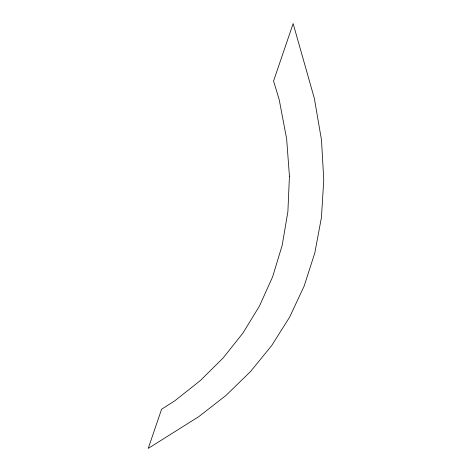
<?xml version="1.0" encoding="UTF-8"?>
<svg xmlns="http://www.w3.org/2000/svg" width="472" height="472" viewBox="0 0 472 472"><rect width="100%" height="100%" fill="white"/><g stroke="black" fill="none" stroke-linecap="round" stroke-linejoin="round"><path stroke-width="0.71" d="M289.436 176.156L287.885 211.68L282.209 245.228L272.663 276.704L259.476 306.027L242.879 333.143L223.097 358.006L200.329 380.579L174.77 400.84L161.595 409.23L148.232 448.4L198.806 416.634L226.041 395.383L250.402 371.688L271.689 345.569L289.678 317.042L304.133 286.144L314.812 252.927L321.444 217.45L323.768 179.797L321.503 140.09L314.364 98.471L293.142 23.6L273.559 81.007L279.212 99.704L286.628 138.774L289.436 176.156"/></g></svg>
